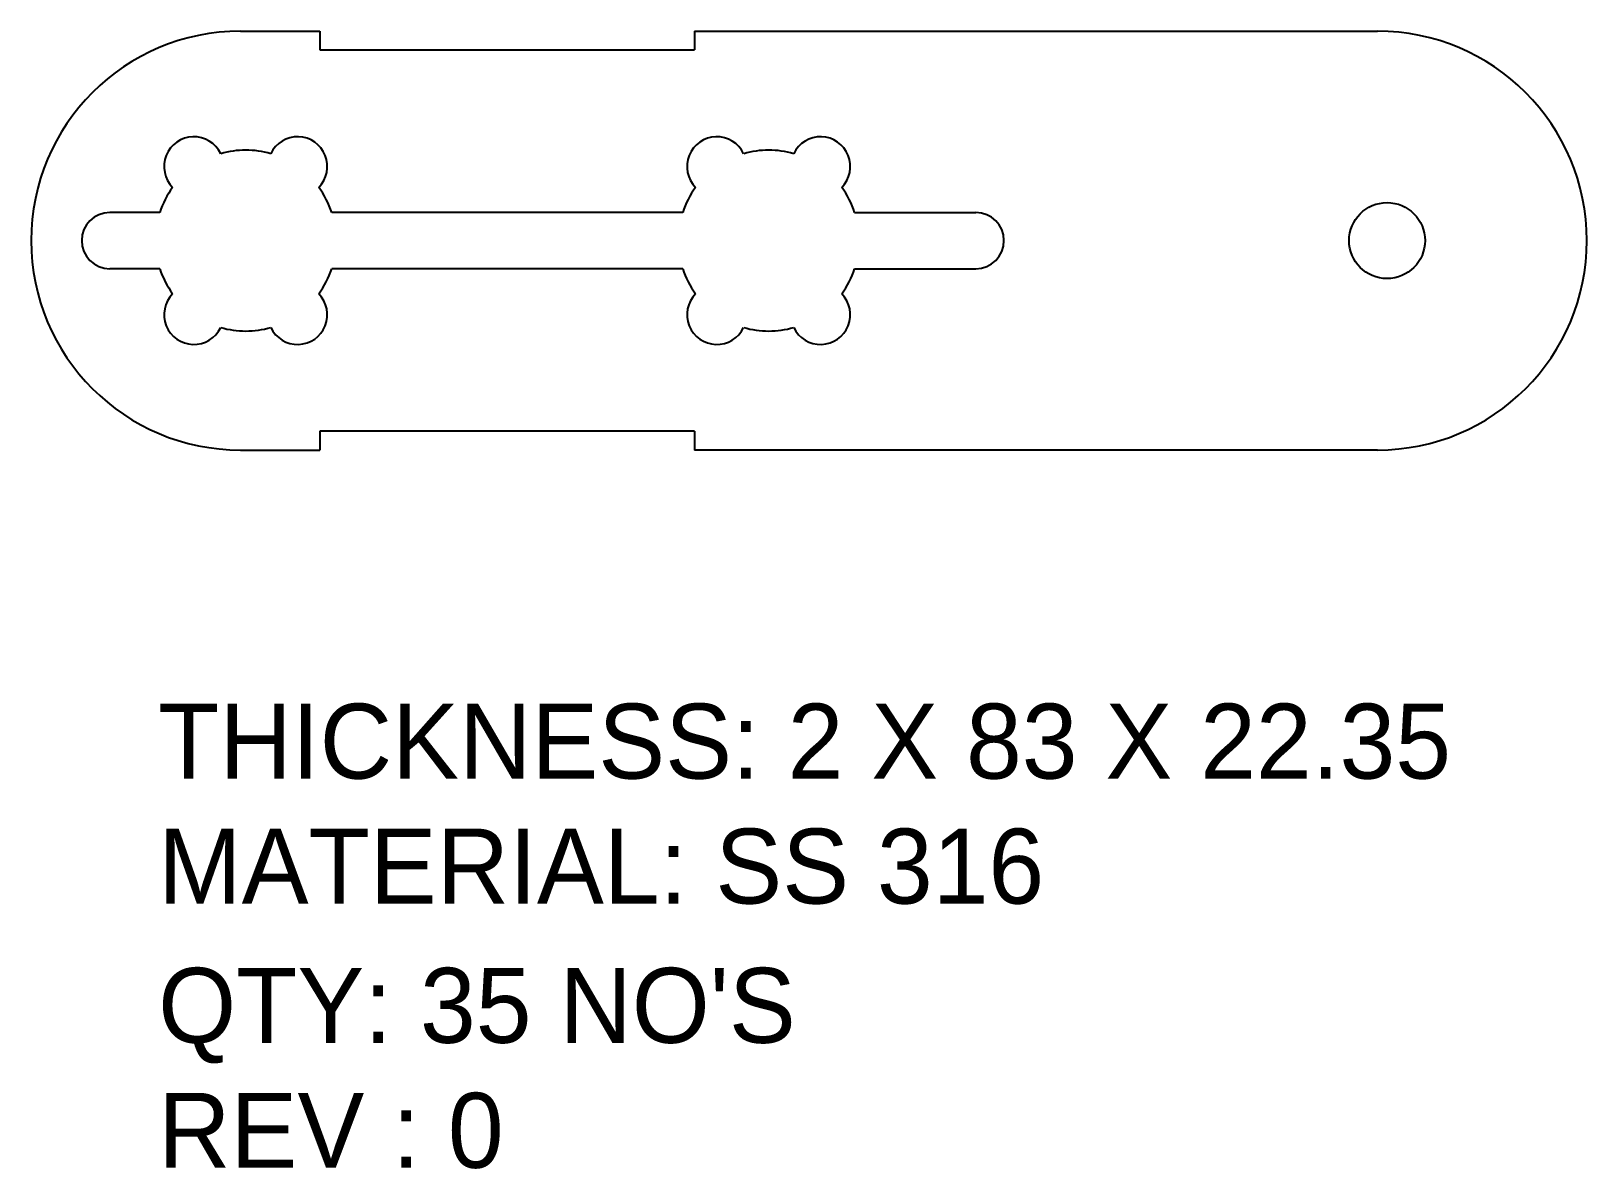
# Model space of a CAD drawing. Header units: inches. Extents: x 2457.8 to 2540.8, y -218.4 to -157.7.
import ezdxf

# ---------------------------------------------------------------- set-up
doc = ezdxf.new("R2010")
doc.units = ezdxf.units.IN
doc.header["$MEASUREMENT"] = 0
doc.layers.add('LaserCutting', color=3, linetype='Continuous')

msp = doc.modelspace()

# ---------------------------------------------------------------- linework, layer by layer
at = {"layer": 'LaserCutting'}
for p, q in [((2469.009, -157.655), (2473.234, -157.655)), ((2473.234, -157.655), (2473.234, -158.655)), ((2493.234, -157.655), (2529.659, -157.655)), ((2493.234, -157.655), (2493.234, -158.655)), ((2473.234, -158.655), (2493.234, -158.655)), ((2464.698, -167.33), (2462.034, -167.33)), ((2492.598, -167.33), (2473.87, -167.33)), ((2501.77, -167.33), (2508.234, -167.33)), ((2464.698, -170.33), (2462.034, -170.33)), ((2492.598, -170.33), (2473.87, -170.33)), ((2501.77, -170.33), (2508.234, -170.33)), ((2493.234, -179.005), (2473.234, -179.005)), ((2473.234, -179.005), (2473.234, -180.005)), ((2493.234, -179.005), (2493.234, -180.005)), ((2469.009, -180.005), (2473.234, -180.005)), ((2529.659, -180.005), (2493.234, -180.005))]:
    msp.add_line(p, q, dxfattribs=at)
msp.add_circle((2530.174, -168.83), 2.025, dxfattribs=at)
for centre, radius, start, end in [((2469.009, -168.83), 11.175, 90, 270), ((2529.659, -168.83), 11.175, 270, 90), ((2466.516, -164.878), 1.587, 25.53136, 224.46864), ((2472.051, -164.878), 1.587, 315.53136, 154.46864), ((2494.416, -164.878), 1.587, 25.53136, 224.46864), ((2499.951, -164.878), 1.587, 315.53136, 154.46864), ((2469.284, -168.83), 4.825, 73.93728, 106.06272), ((2497.184, -168.83), 4.825, 73.93728, 106.06272), ((2469.284, -168.83), 4.825, 143.93728, 161.88768), ((2469.284, -168.83), 4.825, 18.11232, 36.06272), ((2497.184, -168.83), 4.825, 143.93728, 161.88768), ((2497.184, -168.83), 4.825, 18.11232, 36.06272), ((2462.034, -168.83), 1.5, 90, 270), ((2508.234, -168.83), 1.5, 270, 90), ((2469.284, -168.83), 4.825, 198.11232, 216.06272), ((2469.284, -168.83), 4.825, 323.93728, 341.88768), ((2497.184, -168.83), 4.825, 198.11232, 216.06272), ((2497.184, -168.83), 4.825, 323.93728, 341.88768), ((2466.516, -172.783), 1.587, 135.53136, 334.46864), ((2472.051, -172.783), 1.587, 205.53136, 44.46864), ((2494.416, -172.783), 1.587, 135.53136, 334.46864), ((2499.951, -172.783), 1.587, 205.53136, 44.46864), ((2469.284, -168.83), 4.825, 253.93728, 286.06272), ((2497.184, -168.83), 4.825, 253.93728, 286.06272)]:
    msp.add_arc(centre, radius, start, end, dxfattribs=at)

# ---------------------------------------------------------------- texts
at = {"color": 7}
for s, p in [('THICKNESS: 2 X 83 X 22.35', (2464.613, -197.534)), ('MATERIAL: SS 316', (2464.613, -204.201)), ("QTY: 35 NO'S", (2464.613, -211.629)), ('REV : 0', (2464.613, -218.296))]:
    msp.add_text(s, height=4, dxfattribs=at).set_placement(p)

doc.saveas('drawing.dxf')
